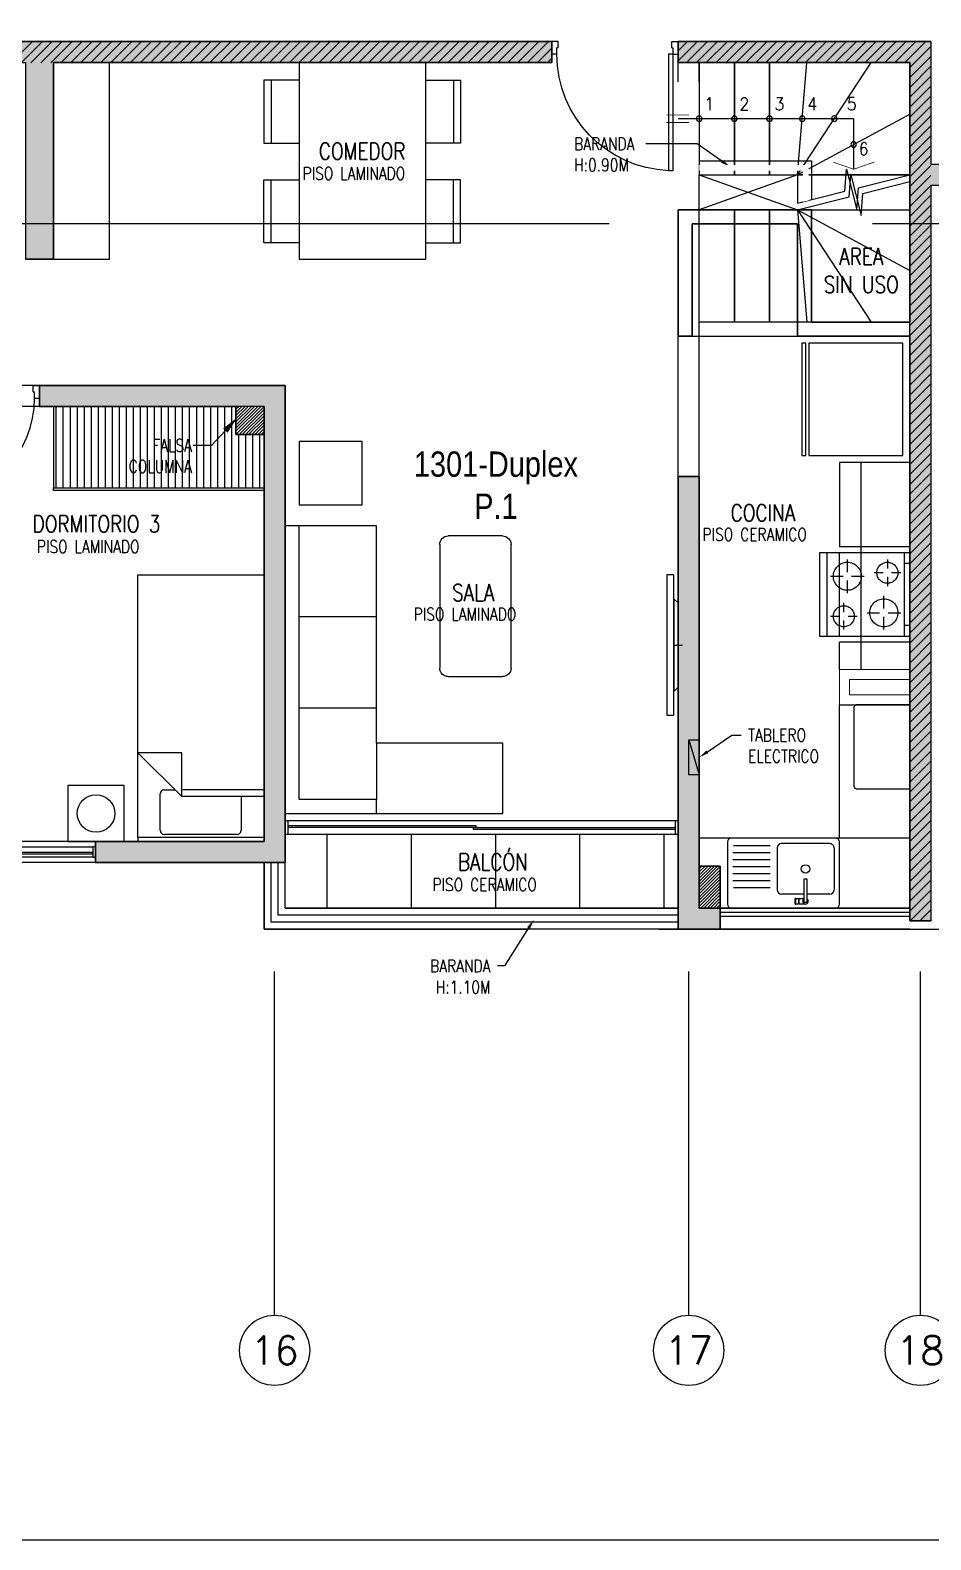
# Model space of a CAD drawing. Header units: millimetres. Extents: x -3 to 53, y -269 to 39.
# Drawn here: x 33.28 to 39.7, y -168.36 to -157.61 of the extents above; entities that cross this region are included whole.
import ezdxf
from ezdxf import colors
from ezdxf.entities.mleader import LeaderData, LeaderLine
from ezdxf.enums import TextEntityAlignment as Align
from ezdxf.math import Vec2, Vec3

# ---------------------------------------------------------------- set-up
doc = ezdxf.new("R2010")
doc.units = ezdxf.units.MM
doc.header["$LTSCALE"] = 15
doc.set_wipeout_variables(frame=1)
for name, pattern in [('CENTER', [2, 1.25, -0.25, 0.25, -0.25]), ('HIDDEN2', [0.1875, 0.125, -0.0625]), ('PHANTOM', [63.5, 31.75, -6.35, 6.35, -6.35, 6.35, -6.35]), ('PHANTOM2', [1.25, 0.625, -0.125, 0.125, -0.125, 0.125, -0.125])]:
    doc.linetypes.add(name, pattern=pattern)
doc.layers.get('0').update_dxf_attribs({"color": 250})
for name, color, linetype in [('01', 250, 'Continuous'), ('A-BARANDAS', 250, 'Continuous'), ('A-COCINAS-LAV', 250, 'Continuous'), ('A-CORTE', 250, 'CENTER'), ('A-EJES', 251, 'PHANTOM'), ('A-EST HATCH', 250, 'Continuous'), ('A-EST PLACAS', 250, 'Continuous'), ('A-EST VIGAS', 250, 'HIDDEN2'), ('A-HATCH', 250, 'Continuous'), ('A-LINEAS', 250, 'Continuous'), ('A-MOBILIARIO', 250, 'Continuous'), ('A-MURO BAJO', 251, 'Continuous'), ('A-NUMERACIONDEP', 251, 'Continuous'), ('A-PROYECCIONES', 250, 'HIDDEN2'), ('A-PROYECCIONES INT.', 250, 'HIDDEN2'), ('A-TEXTO-ACABADO PISO', 250, 'Continuous'), ('A-TEXTO-AMBIENTE', 252, 'Continuous'), ('A-TEXTO-INDICACIONES', 250, 'Continuous'), ('DLP_MOBILIARIO FIJO', 250, 'Continuous'), ('L-03_EQUIP-ACCES', 160, 'Continuous'), ('L13 Texto Grande', 150, 'Continuous'), ('MURO CF 60', 250, 'Continuous')]:
    doc.layers.add(name, color=color, linetype=linetype)
doc.layers.add('A-MUROS', color=252, linetype='Continuous', lineweight=30)
doc.layers.add('DLP_MURO ALTO', color=250, linetype='Continuous', lineweight=20)
doc.styles.add('R80', font='ARIALN.TTF', dxfattribs={"height": 2.03})
doc.styles.add('ROMANS', font='romans.shx', dxfattribs={"width": 0.8})
doc.styles.add('TXT_COTAS', font='romans.shx', dxfattribs={"width": 0.8})
pattern_1 = [(45, (359.999406, -111.216353), (-0.035355339, 0.035355339), [])]

# ---------------------------------------------------------------- blocks, each defined once
blk = doc.blocks.new('A$Cd50af844')
at = {"layer": 'L13 Texto Grande'}
blk.add_lwpolyline([(0, -1.1), (42.416, -1.1)], dxfattribs=at)
blk = doc.blocks.new('_Dot')
at = {"color": 0, "linetype": 'ByBlock', "lineweight": -2}
blk.add_line((-0.5, 0), (-1, 0), dxfattribs=at)
at = {"color": 0, "linetype": 'ByBlock', "const_width": 0.5}
blk.add_lwpolyline([(-0.25, 0, 1), (0.25, 0, 1)], format="xyb", close=True, dxfattribs=at)
blk = doc.blocks.new('EST.P11')
at = {"layer": 'A-EST HATCH'}
h = blk.add_hatch(color=256, dxfattribs=at)
h.dxf.hatch_style = 1
h.paths.add_polyline_path([(27.6, 4.725), (37, 4.725), (37, 4.875), (33.45, 4.875), (33.45, 6.275), (33.25, 6.275), (33.25, 4.875), (30.35, 4.875), (30.35, 6.275), (30.2, 6.275), (30.2, 4.875), (27.8, 4.875), (27.8, 6.125), (29.45, 6.125), (29.45, 6.275), (27.175, 6.275), (27.175, 6.125), (27.6, 6.125)])
h.paths.add_polyline_path([(29, 1.975), (29, 2.125), (27.2, 2.125), (27.2, 3.375), (29.75, 3.375), (29.75, 1.975), (29.9, 1.975), (29.9, 3.375), (33.25, 3.375), (33.25, 1.975), (33.45, 1.975), (33.45, 3.375), (37, 3.375), (37, 3.525), (27, 3.525), (27, 1.975)])
h = blk.add_hatch(color=256, dxfattribs=at)
h.dxf.hatch_style = 1
h.paths.add_polyline_path([(39.55, -2.74), (39.55, 3.375), (37.9, 3.375), (37.9, 3.525), (39.7, 3.525), (39.7, 2.65), (41.2, 2.65), (41.2, 3.15), (41.35, 3.15), (41.35, 2.5), (39.7, 2.5), (39.7, -2.74)])
h.paths.add_polyline_path([(46, -2.8), (46, 0.6), (46.15, 0.6), (46.15, -2.8)])
h.paths.add_polyline_path([(46.95, 0.45), (48.55, 0.45), (48.55, -2.65), (47.35, -2.65), (47.35, -2.8), (48.7, -2.8), (48.7, 0.6), (46.95, 0.6)])
h.paths.add_polyline_path([(41.35, -0.35), (41.2, -0.35), (41.2, -2.65), (41.05, -2.65), (41.05, -2.8), (41.35, -2.8)])
h.paths.add_polyline_path([(37.9, -2.8), (38.2, -2.8), (38.2, -2.65), (38.05, -2.65), (38.05, 0.425), (37.9, 0.425)])
h.paths.add_polyline_path([(44.05, -2.8), (44.05, 0.6), (45.2, 0.6), (45.2, 0.45), (44.2, 0.45), (44.2, -2.65), (44.8, -2.65), (44.8, -2.8)])
h = blk.add_hatch(color=256, dxfattribs=at)
h.dxf.hatch_style = 1
h.paths.add_polyline_path([(31.6, 0.925), (30, 0.925), (30, -2.175), (31.2, -2.175), (31.2, -2.325), (29.85, -2.325), (29.85, 1.075), (31.6, 1.075)])
h.paths.add_polyline_path([(32.4, -2.325), (32.55, -2.325), (32.55, 1.075), (32.4, 1.075)])
h.paths.add_polyline_path([(34.95, -2.175), (34.95, 0.925), (33.35, 0.925), (33.35, 1.075), (35.1, 1.075), (35.1, -2.325), (33.75, -2.325), (33.75, -2.175)])
at = {"layer": 'A-EST PLACAS'}
for points in [[(29, 1.975), (29, 2.125), (27.2, 2.125), (27.2, 3.375), (29.75, 3.375), (29.75, 1.975), (29.9, 1.975), (29.9, 3.375), (33.25, 3.375), (33.25, 1.975), (33.45, 1.975), (33.45, 3.375), (37, 3.375), (37, 3.525), (27, 3.525), (27, 1.975)], [(39.55, -2.74), (39.55, 3.375), (37.9, 3.375), (37.9, 3.525), (39.7, 3.525), (39.7, 2.65), (41.2, 2.65), (41.2, 3.15), (41.35, 3.15), (41.35, 2.5), (39.7, 2.5), (39.7, -2.74)], [(34.95, -2.175), (34.95, 0.925), (33.35, 0.925), (33.35, 1.075), (35.1, 1.075), (35.1, -2.325), (33.75, -2.325), (33.75, -2.175)], [(37.9, -2.8), (38.2, -2.8), (38.2, -2.65), (38.05, -2.65), (38.05, 0.425), (37.9, 0.425)]]:
    blk.add_lwpolyline(points, close=True, dxfattribs=at)
at = {"layer": 'A-EST VIGAS'}
for p, q in [((37.9, 0.425), (37.9, 3.375)), ((38.05, 0.425), (38.05, 3.375)), ((33.35, 1.075), (32.55, 1.075)), ((33.35, 0.925), (32.55, 0.925)), ((33.75, -2.325), (32.55, -2.325)), ((38.2, -2.8, 0), (41.05, -2.8))]:
    blk.add_line(p, q, dxfattribs=at)
blk.add_lwpolyline([(34.95, -2.325), (34.95, -2.8), (37.9, -2.8)], dxfattribs=at)
blk = doc.blocks.new('A$C33FC7C8B')
at = {"ltscale": 0.5}
for p, q in [((0, 0, 0), (0, 0.6, 0)), ((0, 0.6, 0), (0.6, 0.6, 0)), ((0.08, 0.64, 0), (0.52, 0.64, 0)), ((0.08, 0.64, 0), (0.08, 0.6, 0)), ((0.145, 0.575, 0), (0.145, 0.51, 0)), ((0.43, 0.485, 0), (0.43, 0.575, 0)), ((0.52, 0.64, 0), (0.52, 0.6, 0)), ((0.6, 0.6, 0), (0.6, 0, 0)), ((0.05, 0.48, 0), (0.115, 0.48, 0)), ((0.145, 0.45, 0), (0.145, 0.385, 0)), ((0.175, 0.48, 0), (0.24, 0.48, 0)), ((0.4, 0.455, 0), (0.31, 0.455, 0)), ((0.55, 0.455, 0), (0.46, 0.455, 0)), ((0.43, 0.335, 0), (0.43, 0.425, 0)), ((0.17, 0.225, 0), (0.17, 0.315, 0)), ((0.455, 0.2, 0), (0.455, 0.265, 0)), ((0.14, 0.195, 0), (0.05, 0.195, 0)), ((0.17, 0.075, 0), (0.17, 0.165, 0)), ((0.29, 0.195, 0), (0.2, 0.195, 0)), ((0.425, 0.17, 0), (0.36, 0.17, 0)), ((0.455, 0.075, 0), (0.455, 0.14, 0)), ((0.55, 0.17, 0), (0.485, 0.17, 0)), ((0.6, 0.05, 0), (0, 0.05, 0)), ((0.6, 0, 0), (0, 0, 0))]:
    blk.add_line(p, q, dxfattribs=at)
for centre, radius in [((0.145, 0.48), 0.075), ((0.43, 0.455), 0.1), ((0.17, 0.195), 0.1), ((0.455, 0.17), 0.075)]:
    blk.add_circle(centre, radius, dxfattribs=at)
blk = doc.blocks.new('*U89')
blk.add_wipeout([(0, 0), (0, -0.02), (0.17, -0.02), (0.17, 0)])
blk.add_lwpolyline([(0, 0), (0.17, 0), (0.17, -0.02), (0, -0.02)], close=True)
blk = doc.blocks.new('LAV-COC_01')
for p, q in [((-0.07, 0.042, 0), (-0.07, 0.782, 0)), ((0.4, 0.812, 0), (-0.04, 0.812, 0)), ((0.225, 0.507, 0), (0.225, 0.772, 0)), ((0.275, 0.507, 0), (0.275, 0.772, 0)), ((0.325, 0.507, 0), (0.325, 0.772, 0)), ((0.375, 0.507, 0), (0.375, 0.768, 0)), ((0.43, 0.042, 0), (0.43, 0.782, 0)), ((0.36, 0.457, 0), (0.06, 0.457, 0)), ((0.03, 0.082, 0), (0.03, 0.427, 0)), ((0.39, 0.082, 0), (0.39, 0.427, 0)), ((-0.04, 0.012, 0), (0.4, 0.012, 0)), ((0.36, 0.052, 0), (0.06, 0.052, 0))]:
    blk.add_line(p, q)
at = {"extrusion": (-8.98137e-08, -2.25601e-18, 1)}
for p, q in [((0.075, 0.507, 0), (0.075, 0.768, 0)), ((0.125, 0.507, 0), (0.125, 0.772, 0)), ((0.175, 0.507, 0), (0.175, 0.772, 0))]:
    blk.add_line(p, q, dxfattribs=at)
at = {"extrusion": (-4.49068e-08, 3.60285e-08, 1), "elevation": 0}
for points in [[(0, 0.33), (0, 0.305), (-0.04, 0.305), (-0.04, 0.33)], [(0, 0.33), (-0.04, 0.33), (-0.04, 0.325), (0, 0.325)]]:
    blk.add_lwpolyline(points, close=True, dxfattribs=at)
blk.add_lwpolyline([(-0.04, 0.255), (-0.04, 0.3), (0, 0.3), (0, 0.265)], dxfattribs=at)
at = {"extrusion": (-4.49068e-08, 3.60285e-08, 1)}
blk.add_arc((-0.02, 0.255, 0), 0.02, 29.9997, 329.9997, dxfattribs=at)
for centre, start_param, end_param in [((-0.04, 0.782, 0), -0.785398, 0.785398), ((0.4, 0.782, 0), -2.356194, -0.785398), ((0.06, 0.427, 0), -0.785398, 0.785398), ((0.36, 0.427, 0), -2.356194, -0.785398), ((-0.04, 0.042, 0), 0.785398, 2.356194), ((0.06, 0.082, 0), 0.785398, 2.356194), ((0.36, 0.082, 0), 2.356194, 3.926991), ((0.4, 0.042, 0), 2.356194, 3.926991)]:
    blk.add_ellipse(centre, major_axis=(-0.0212, 0.0212), ratio=1, start_param=start_param, end_param=end_param)
blk.add_ellipse((0.21, 0.255, 0), major_axis=(-0.0212, 0.0212), ratio=1)
at = {"layer": '01', "extrusion": (-4.49068e-08, 3.60285e-08, 1), "elevation": 0}
for points in [[(-0.037, 0.3), (-0.037, 0.305)], [(-0.02, 0.3), (-0.02, 0.305)], [(-0.002, 0.3), (-0.002, 0.305)]]:
    blk.add_lwpolyline(points, dxfattribs=at)
at = {"extrusion": (-4.49068e-08, 3.60285e-08, 1), "rotation": 359.9380941588614}
blk.add_blockref('*U89', (-0.03, 0.265, 0), dxfattribs=at)
blk = doc.blocks.new('ESC1')
at = {"layer": 'A-LINEAS', "linetype": 'Continuous'}
for points in [[(-0.8, 1.05), (-0.432, 0.957), (-0.421, 0.799), (-0.347, 1.09), (-0.335, 0.932), (0, 0.848)], [(-0.8, 1.002), (-0.462, 0.917), (-0.451, 0.759), (-0.377, 1.05), (-0.365, 0.892), (0, 0.8)], [(-0.4, 0.76), (-0.4, 0.4), (-1.65, 0.4)]]:
    blk.add_lwpolyline(points, dxfattribs=at)
at = {"layer": 'A-LINEAS', "const_width": 0.005}
for points in [[(-0.253, 0.709), (-0.4, 0.76), (-0.547, 0.709)], [(-1.574, 0.427), (-1.735, 0.427)], [(-1.574, 0.373), (-1.735, 0.373)]]:
    blk.add_lwpolyline(points, dxfattribs=at)
at = {"layer": 'A-LINEAS', "linetype": 'Continuous'}
for centre in [(-0.4, 0.584), (-1.5, 0.4), (-1.25, 0.4), (-1, 0.4), (-0.766, 0.4), (-0.538, 0.4)]:
    blk.add_circle(centre, 0.02, dxfattribs=at)
at = {"layer": 'A-MURO BAJO'}
for points in [[(0, 0.8), (-0.8, 0.8), (-0.8, 1.002)], [(-0.8, 0.8), (-0.733, 0)], [(-0.8, 0.8), (-0.276, 0)], [(-0.8, 0.8), (0, 0.368)]]:
    blk.add_lwpolyline(points, dxfattribs=at)
for points in [[(-1.5, 0.8), (-1.25, 0.8), (-1.25, 0), (-1.5, 0)], [(-1.25, 0.8), (-1, 0.8), (-1, 0), (-1.25, 0)], [(-1, 0.8), (0, 0.8), (0, 0), (-1, 0)]]:
    blk.add_lwpolyline(points, close=True, dxfattribs=at)
at = {"layer": 'A-PROYECCIONES'}
for points in [[(-1.5, 1.05), (-1.25, 1.05), (-1.25, 1.85), (-1.5, 1.85)], [(-1.25, 1.05), (-1, 1.05), (-1, 1.85), (-1.25, 1.85)], [(-1, 1.05), (0, 1.05), (0, 1.85), (-1, 1.85)]]:
    blk.add_lwpolyline(points, close=True, dxfattribs=at)
for points in [[(-0.8, 1.05), (-0.733, 1.85)], [(-0.8, 1.05), (-0.276, 1.85)], [(-0.8, 1.05), (0, 1.482)], [(-1.5, 1.05), (-1.5, 0.8), (-0.8, 1.05)], [(-0.8, 0.8), (-1.5, 1.05)], [(-0.8, 1.05), (0, 1.05), (0, 0.848)]]:
    blk.add_lwpolyline(points, dxfattribs=at)
blk.add_wipeout([(-1.5, 0.77), (-1.5, 0.73), (-0.72, 0.73), (-0.72, 0.982), (-0.76, 0.992), (-0.76, 0.77)]).dxf.layer = 'A-BARANDAS'
blk.add_lwpolyline([(-1.5, 0.7), (-0.7, 0.7), (-0.7, 0.977)], dxfattribs=at)
blk = doc.blocks.new('A$C4BFA03A9')
for points in [[(0.06, -0.5), (0.11, -0.5), (0.11, 0.5), (0.06, 0.5)], [(0.03, -0.3), (0.06, -0.33), (0.06, 0.33), (0.03, 0.3)]]:
    blk.add_lwpolyline(points, close=True)
at = {"layer": 'A-PROYECCIONES', "ltscale": 0.15}
blk.add_line((0.06, 0), (0, 0), dxfattribs=at)
blk = doc.blocks.new('A$C72FD42DB')
for p, q in [((0.325, 1.4, 0), (1.225, 1.4, 0)), ((0.325, 0), (0.325, 1.4, 0)), ((1.225, 0), (1.225, 1.4, 0)), ((0.325, 0), (1.225, 0))]:
    blk.add_line(p, q)
for points in [[(0.325, 1.285), (0.075, 1.285), (0.075, 0.835), (0.325, 0.835)], [(0.125, 1.285), (0.125, 0.835)], [(1.225, 1.285), (1.475, 1.285), (1.475, 0.835), (1.225, 0.835)], [(1.425, 1.285), (1.425, 0.835)], [(0.325, 0.125), (0.075, 0.125), (0.075, 0.575), (0.325, 0.575)], [(0.125, 0.125), (0.125, 0.575)], [(1.225, 0.125), (1.475, 0.125), (1.475, 0.575), (1.225, 0.575)], [(1.425, 0.125), (1.425, 0.575)]]:
    blk.add_lwpolyline(points)
blk = doc.blocks.new('1 PLAZA')
for p, q in [((-0.286, -0.322), (-0.286, -0.078)), ((-0.259, -0.051), (0.262, -0.051)), ((0.289, -0.078), (0.289, -0.342)), ((-0.45, -0.322), (0.136, -0.322)), ((0.45, -0.632), (0.136, -0.322)), ((0.136, -0.322), (0.136, -0.632)), ((0.136, -0.371), (-0.45, -0.371)), ((0.262, -0.368), (0.183, -0.368)), ((0.136, -0.632), (0.45, -0.632))]:
    blk.add_line(p, q)
at = {"extrusion": (4.49068e-08, -3.60286e-08, 1), "elevation": 0}
blk.add_lwpolyline([(-0.45, -0.029), (0.45, -0.029), (0.45, 0), (-0.45, 0)], close=True, dxfattribs=at)
blk.add_lwpolyline([(-0.45, -1.9), (-0.45, -0.029), (0.45, -0.029), (0.45, -1.9)], close=True)
for centre, start, end in [((-0.259, -0.078), 90, 180), ((0.262, -0.078), 0, 90), ((0.262, -0.342), 270, 0)]:
    blk.add_arc(centre, 0.0267, start, end)
blk = doc.blocks.new('VELADOR')
blk.add_lwpolyline([(0, 0.4), (0, 0), (0.4, 0), (0.4, 0.4)], close=True)
blk.add_circle((0.2, 0.2), 0.134)
blk = doc.blocks.new('*U141')
for p, q in [((0.01, 0.755), (0.01, 0.8)), ((0.055, 0.755), (0.01, 0.755)), ((0.1, 0.765), (0.055, 0.765)), ((0.055, 0.755), (0.055, 0.765)), ((0.1, 0.765), (0.1, 0.8)), ((0.055, 0.045), (0.01, 0.045)), ((0.01, 0.045), (0.01, 0)), ((0.055, 0.045), (0.055, 0.035)), ((0.1, 0.035), (0.055, 0.035)), ((0.1, 0.035), (0.1, 0))]:
    blk.add_line(p, q)
blk.add_lwpolyline([(0.83, 0.07), (0.83, 0.035), (0.1, 0.035), (0.1, 0.07)], close=True)
at = {"linetype": 'HIDDEN2'}
blk.add_arc((0.1, 0.034), 0.731, 2.2301, 89.9672, dxfattribs=at)
blk = doc.blocks.new('VP.120')
at = {"layer": 'A-MURO BAJO'}
for p, q in [((0, 0), (1.2, 0)), ((0, -0.15), (1.2, -0.15))]:
    blk.add_line(p, q, dxfattribs=at)
at = {"layer": 'DLP_MOBILIARIO FIJO', "color": 251}
for p, q in [((0.02, -0.038), (1.18, -0.038)), ((1.18, -0.113), (0.02, -0.113))]:
    blk.add_line(p, q, dxfattribs=at)
at = {"layer": 'DLP_MOBILIARIO FIJO', "color": 6}
for points in [[(0, -0.113), (0.02, -0.113), (0.02, -0.038), (0, -0.038)], [(1.2, -0.113), (1.18, -0.113), (1.18, -0.038), (1.2, -0.038)]]:
    blk.add_lwpolyline(points, close=True, dxfattribs=at)
at = {"layer": 'DLP_MOBILIARIO FIJO', "elevation": 0}
for points in [[(0.61, -0.063), (0.02, -0.063), (0.02, -0.073), (0.61, -0.073)], [(0.59, -0.088), (1.18, -0.088), (1.18, -0.078), (0.59, -0.078)]]:
    blk.add_lwpolyline(points, close=True, dxfattribs=at)
blk = doc.blocks.new('*U140')
for p, q in [((0.01, 0.855), (0.01, 0.9)), ((0.1, 0.865), (0.055, 0.865)), ((0.055, 0.855), (0.055, 0.865)), ((0.1, 0.865), (0.1, 0.9)), ((0.055, 0.855), (0.01, 0.855)), ((0.055, 0.045), (0.01, 0.045)), ((0.01, 0.045), (0.01, 0)), ((0.055, 0.045), (0.055, 0.035)), ((0.1, 0.035), (0.055, 0.035)), ((0.1, 0.035), (0.1, 0))]:
    blk.add_line(p, q)
blk.add_lwpolyline([(0.93, 0.07), (0.93, 0.035), (0.1, 0.035), (0.1, 0.07)], close=True)
at = {"linetype": 'HIDDEN2'}
blk.add_arc((0.1, 0.034), 0.831, 2.2301, 89.9672, dxfattribs=at)
blk = doc.blocks.new('SOFA SEC')
for p, q in [((0, 0.65), (0.1, 0.65)), ((0.1, 0.65), (0.1, 0.1)), ((0.5, 0.65), (0.1, 0.65)), ((0.75, 0.65), (0.75, 0.1)), ((1.4, 0.65), (1.4, 0.1)), ((0.1, 0.1), (2.05, 0.1))]:
    blk.add_line(p, q)
blk.add_lwpolyline([(0.5, 1.55), (0.5, 0.65), (2.05, 0.65), (2.05, 0), (0, 0), (0, 1.55)], close=True)
blk = doc.blocks.new('MESA CENTRO')
for p, q in [((-0.194, 0), (0.194, 0)), ((-0.254, -0.942), (-0.254, -0.06)), ((0.254, -0.06), (0.254, -0.942)), ((0.194, -1.002), (-0.194, -1.002))]:
    blk.add_line(p, q)
for centre, start, end in [((-0.194, -0.06), 90, 180), ((0.194, -0.06), 0, 90), ((-0.194, -0.942), 180, 270), ((0.194, -0.942), 270, 0)]:
    blk.add_arc(centre, 0.06, start, end)
blk = doc.blocks.new('REFRI')
blk.add_wipeout([(0.4, 0), (-0.4, 0), (-0.4, -0.67), (0.4, -0.67)])
blk.add_wipeout([(-0.4, -0.69), (-0.4, -0.72), (0.4, -0.72), (0.4, -0.69)])
for points in [[(-0.4, 0), (-0.4, -0.67), (0.4, -0.67), (0.4, 0)], [(-0.4, -0.69), (-0.4, -0.72), (0.4, -0.72), (0.4, -0.69)]]:
    blk.add_lwpolyline(points, close=True)
blk = doc.blocks.new('Tab.Electrico')
blk.add_hatch(color=256).paths.add_polyline_path([(0.075, 0), (0.075, 0.25), (0, 0)])
for p, q in [((0.075, 0.25), (0, 0)), ((0.075, 0.25), (0, 0.25)), ((0, 0.25), (0, 0)), ((0.075, 0), (0.075, 0.25)), ((0, 0), (0.075, 0))]:
    blk.add_line(p, q)
blk = doc.blocks.new('Cortes-Elev.')
at = {"layer": 'A-CORTE', "linetype": 'CENTER', "ltscale": 0.5}
blk.add_lwpolyline([(-1.966, 27.228), (51.86, 27.228)], dxfattribs=at)
blk = doc.blocks.new('Ejes_Torre G')
at = {"layer": 'A-EJES', "linetype": 'PHANTOM2', "ltscale": 0.5}
for points in [[(35.025, -2.75), (35.025, -0.3)], [(37.975, -2.75), (37.975, -0.3)], [(39.625, -2.75), (39.625, -0.3)]]:
    blk.add_lwpolyline(points, dxfattribs=at)
at = {"layer": 'A-EJES', "linetype": 'Continuous'}
for centre in [(35.025, -3), (37.975, -3), (39.625, -3)]:
    blk.add_circle(centre, 0.25, dxfattribs=at)
at = {"layer": 'A-EJES', "linetype": 'Continuous', "style": 'ROMANS'}
for s, p in [('16', (35.025, -3)), ('17', (37.975, -3)), ('18', (39.625, -3))]:
    blk.add_text(s, height=0.2, dxfattribs=at).set_placement(p, align=Align.MIDDLE_CENTER)

msp = doc.modelspace()

# ---------------------------------------------------------------- hatches: boundary and pattern name
at = {"layer": 'A-HATCH'}
h = msp.add_hatch(dxfattribs=at)
h.set_pattern_fill('ANSI31', color=256, scale=0.005, angle=180)
h.set_pattern_definition([(225, (-40.7297, -55.892215), (0.0112253202, -0.0112253202), [])])
h.paths.add_polyline_path([(34.95, -160.4893), (34.75, -160.4893), (34.75, -160.2893), (34.95, -160.2893)])
h = msp.add_hatch(dxfattribs=at)
h.set_pattern_fill('_USER', color=256, scale=0.6, double=1, pattern_type=0)
h.set_pattern_definition([(0, (-6e-06, -91.8643), (0, 0.6), []), (90, (-6e-06, -91.8643), (-0.6, 4e-17), [])])
h.paths.add_polyline_path([(37.9, -163.8643), (37.9, -163.3393), (35.1, -163.3393), (35.1, -163.8643)])
at = {"layer": 'DLP_MOBILIARIO FIJO'}
h = msp.add_hatch(dxfattribs=at)
h.set_pattern_fill('_USER', color=256, scale=0.05, angle=450, pattern_type=0)
h.set_pattern_definition([(90, (-36.53, -110.86933), (-0.05, 2e-17), [])])
h.paths.add_polyline_path([(34.95, -160.8693), (34.95, -160.4893), (34.75, -160.4893), (34.75, -160.2893), (33.47, -160.2893), (33.47, -160.8693)])
at = {"layer": 'MURO CF 60'}
h = msp.add_hatch(dxfattribs=at)
h.set_pattern_fill('_USER', color=256, scale=0.05, angle=45, pattern_type=0)
h.set_pattern_definition(pattern_1)
h.paths.add_polyline_path([(36.9994, -157.6914), (30.6994, -157.6914), (30.6994, -157.8414), (36.9994, -157.8414)])

# ---------------------------------------------------------------- linework, layer by layer
msp.add_line((39.55, -163.9243), (38.2, -163.9243, 0))
at = {"layer": 'A-BARANDAS'}
for points in [[(37.9, -163.9643), (35, -163.9643), (35, -163.5393)], [(37.9, -163.9143), (35.05, -163.9143), (35.05, -163.5393)]]:
    msp.add_lwpolyline(points, dxfattribs=at)
at = {"layer": 'A-MOBILIARIO', "elevation": 0}
msp.add_lwpolyline([(35.65, -160.9893), (35.65, -160.5393), (35.2, -160.5393), (35.2, -160.9893)], close=True, dxfattribs=at)
at = {"layer": 'A-MURO BAJO'}
for p, q in [((35.12, -163.2393, 0), (37.88, -163.2393, 0)), ((37.88, -163.3393, 0), (35.12, -163.3393, 0)), ((34.95, -164.0143, 0), (34.95, -163.5393, 0)), ((39.55, -164.0143), (38.2, -164.0143, 0)), ((39.55, -164.0143), (41.05, -164.0143))]:
    msp.add_line(p, q, dxfattribs=at)
at = {"layer": 'A-MURO BAJO', "elevation": 0}
msp.add_lwpolyline([(33.45, -159.2393), (33.85, -159.2393), (33.85, -157.8393), (33.45, -157.8393)], close=True, dxfattribs=at)
at = {"layer": 'A-MURO BAJO'}
msp.add_lwpolyline([(39.55, -163.3643), (38.05, -163.3643), (38.05, -163.8643), (39.55, -163.8643)], close=True, dxfattribs=at)
msp.add_lwpolyline([(37.9, -163.8643), (35.1, -163.8643), (35.1, -163.5393)], dxfattribs=at)
at = {"layer": 'A-MURO BAJO', "elevation": 0}
msp.add_lwpolyline([(37.9, -164.0143), (34.95, -164.0143)], dxfattribs=at)
at = {"layer": 'A-MUROS'}
for p, q in [((27, -157.6893), (37, -157.6893)), ((37, -157.8393), (37, -157.6893)), ((37.9, -157.6893), (39.7, -157.6893)), ((33.45, -157.8393), (37, -157.8393)), ((33.45, -159.2393), (33.45, -157.8393)), ((33.25, -159.2393), (33.45, -159.2393)), ((37.9, -159.7894), (38, -159.7894)), ((38.75, -159.7894), (39.55, -159.7894)), ((39.55, -159.7894), (39.55, -163.9543)), ((33.35, -160.2893), (33.35, -160.1393)), ((35.1, -160.1393), (33.35, -160.1393)), ((35.1, -163.5393), (35.1, -160.1393)), ((34.75, -160.2893), (33.35, -160.2893)), ((34.75, -160.2893), (34.75, -160.4893)), ((34.75, -160.4893), (34.95, -160.4893)), ((34.95, -163.3893), (34.95, -160.4893)), ((37.9, -160.7893), (37.9, -164.0143, 0)), ((38.05, -160.7893), (37.9, -160.7893)), ((38.05, -163.5643, 0), (38.05, -160.7893)), ((33.75, -163.5393), (33.75, -163.3893)), ((34.95, -163.3893), (33.75, -163.3893)), ((35.1, -163.5393), (33.75, -163.5393)), ((37.9, -164.0143, 0), (38.2, -164.0143, 0)), ((39.7, -163.9543), (39.55, -163.9543))]:
    msp.add_line(p, q, dxfattribs=at)
at = {"layer": 'A-PROYECCIONES'}
msp.add_line((38, -159.7894), (38.75, -159.7894), dxfattribs=at)
msp.add_lwpolyline([(39.05, -161.9294), (39.05, -161.3294), (39.55, -161.3294), (39.55, -161.9294)], close=True, dxfattribs=at)
at = {"layer": 'A-PROYECCIONES INT.'}
for p, q in [((39.55, -161.2894), (39.05, -161.2894, 0)), ((39.55, -161.9694, 0), (39.05, -161.9694)), ((39.05, -162.1643, 0), (39.05, -161.9694, 0))]:
    msp.add_line(p, q, dxfattribs=at)
msp.add_lwpolyline([(39.55, -163.3643), (39.05, -163.3643), (39.05, -162.4143), (39.55, -162.4143)], close=True, dxfattribs=at)
msp.add_lwpolyline([(39.55, -162.4143), (39.175, -162.4143, 0.4142136), (39.15, -162.4393), (39.15, -162.9893, 0.4142136), (39.175, -163.0143), (39.55, -163.0143)], format="xyb", close=True, dxfattribs=at)
at = {"layer": 'DLP_MOBILIARIO FIJO', "elevation": 0}
for points in [[(34.95, -160.2893), (33.45, -160.2893), (33.45, -160.8693)], [(34.95, -160.2893), (34.95, -160.8893), (33.45, -160.8893), (33.45, -160.8693), (34.95, -160.8693)], [(33.47, -160.8693), (33.47, -160.2893)]]:
    msp.add_lwpolyline(points, dxfattribs=at)
for points in [[(35.1, -163.2393), (35.12, -163.2393), (35.12, -163.3393), (35.1, -163.3393)], [(37.88, -163.2393), (37.9, -163.2393), (37.9, -163.3393), (37.88, -163.3393)], [(36.46, -163.2768), (35.12, -163.2768), (35.12, -163.2868), (36.46, -163.2868)], [(36.44, -163.3018), (37.88, -163.3018), (37.88, -163.2918), (36.44, -163.2918)]]:
    msp.add_lwpolyline(points, close=True, dxfattribs=at)
at = {"layer": 'DLP_MURO ALTO'}
for p, q in [((39.05, -162.1643, 0), (39.55, -162.1643)), ((39.05, -162.4143, 0), (39.05, -162.1643, 0)), ((39.55, -162.4143), (39.05, -162.4143, 0))]:
    msp.add_line(p, q, dxfattribs=at)
msp.add_lwpolyline([(39.55, -162.3443), (39.12, -162.3443), (39.12, -162.2343), (39.55, -162.2343)], dxfattribs=at)

# ---------------------------------------------------------------- block references
at = {"xscale": -1}
msp.add_blockref('Tab.Electrico', (38.05, -162.9143), dxfattribs=at)
at = {"rotation": 180}
msp.add_blockref('VP.120', (33.75, -163.5393, 0), dxfattribs=at)
at = {"layer": 'A-EST PLACAS'}
msp.add_blockref('EST.P11', (0, -161.2143), dxfattribs=at)
at = {"layer": 'A-MOBILIARIO', "xscale": -1}
for name, p, rotation in [('A$C72FD42DB', (34.8745, -157.8393, 0), 180), ('SOFA SEC', (35.1, -163.1893, 0), 270.0004328521019), ('MESA CENTRO', (36.4553, -161.2122, 0), 2.257911114078581e-05)]:
    msp.add_blockref(name, p, dxfattribs=dict(at, rotation=rotation))
at = {"layer": 'A-MOBILIARIO'}
for name, p, rotation in [('*U141', (32.55, -160.1293, 0), 270), ('A$C4BFA03A9', (37.93, -161.9893, 0), 180)]:
    msp.add_blockref(name, p, dxfattribs=dict(at, rotation=rotation))
at = {"layer": 'A-MOBILIARIO', "extrusion": (-4.49068e-08, 3.60286e-08, -1), "xscale": -1, "zscale": -1, "rotation": 180}
for name, p in [('1 PLAZA', (-34.5, -163.3893, 0)), ('VELADOR', (-33.9529, -162.9893, 0))]:
    msp.add_blockref(name, p, dxfattribs=at)
at = {"layer": 'A-PROYECCIONES', "ltscale": 0.5, "extrusion": (4.40218e-06, 0.000440452, -1), "xscale": -1, "zscale": -1, "rotation": 90.00000251712277}
msp.add_blockref('A$C33FC7C8B', (-38.91, -161.3293, -0.071), dxfattribs=at)
at = {"layer": 'L-03_EQUIP-ACCES'}
msp.add_blockref('A$Cd50af844', (0, -167.2643), dxfattribs=at)

# ---------------------------------------------------------------- texts
at = {"layer": 'A-TEXTO-ACABADO PISO', "char_height": 0.09, "attachment_point": 2, "rotation": 359.99998, "style": 'ROMANS'}
for s, width, insert in [('PISO LAMINADO', 1.20225, (35.5899, -158.5845)), ('PISO CERAMICO', 1.20225, (38.4449, -161.1564)), ('PISO LAMINADO', 1.20225, (33.6973, -161.2431)), ('PISO LAMINADO', 1.034523, (36.3812, -161.7247, 0))]:
    msp.add_mtext_dynamic_manual_height_columns(s, width=width, gutter_width=12.5, heights=[0], dxfattribs=dict(at, insert=insert))
at = {"layer": 'A-TEXTO-ACABADO PISO', "insert": (36.5214, -163.6513), "char_height": 0.09, "attachment_point": 2, "style": 'ROMANS'}
msp.add_mtext_dynamic_manual_height_columns('PISO CERAMICO', width=1.20225, gutter_width=12.5, heights=[0], dxfattribs=at)
at = {"layer": 'A-TEXTO-AMBIENTE', "style": 'ROMANS', "width": 0.8}
for s, p in [('COMEDOR', (35.6488, -158.531)), ('COCINA', (38.5038, -161.1068, 0)), ('DORMITORIO 3', (33.7564, -161.1862)), ('SALA', (36.44, -161.6758, 0)), ('BALCÓN', (36.58, -163.5945, 0))]:
    msp.add_text(s, height=0.12, dxfattribs=at).set_placement(p, align=Align.CENTER)
at = {"layer": 'A-TEXTO-AMBIENTE', "insert": (39.2045, -159.1608, 0), "char_height": 0.12, "width": 0.588602, "attachment_point": 2, "style": 'ROMANS'}
msp.add_mtext('AREA SIN USO', dxfattribs=at)
at = {"layer": 'A-TEXTO-INDICACIONES', "style": 'ROMANS', "width": 0.9}
for s, p in [('1', (38.0863, -158.1789)), ('2', (38.3363, -158.1789)), ('3', (38.5863, -158.1789)), ('4', (38.8201, -158.1789)), ('5', (39.1014, -158.1789)), ('6', (39.1863, -158.4993))]:
    msp.add_text(s, height=0.09, rotation=360, dxfattribs=at).set_placement(p)

# ---------------------------------------------------------------- leaders
at = {"layer": 'A-NUMERACIONDEP'}
ml = msp.add_multileader_mtext('Standard', dxfattribs=at)
ml.set_content('1301-Duplex P.1', color=256, style='R80')
ml.set_leader_properties(color=256)
ml.set_arrow_properties(name='DOT')
ml.build(insert=Vec2(0, 0))
ml.multileader.update_dxf_attribs({"leader_type": 0, "has_text_frame": 1, "text_left_attachment_type": 2, "text_right_attachment_type": 2, "dogleg_length": 0.36, "arrow_head_size": 0.06, "scale": 0.06})
ctx = ml.context
ctx.base_point, ctx.scale, ctx.char_height, ctx.arrow_head_size, ctx.landing_gap_size, ctx.plane_origin = Vec3(35.8036, -160.7256), 0.06, 0.18, 0.06, 0.06, Vec3(35.6362, -160.73)
ctx.left_attachment, ctx.right_attachment, ctx.text_align_type = 2, 2, 1
notes = []
notes.append((ctx, [(0, (1, 1, 0), (37.491, -160.7256), (-1, 0), 0.0917, [(0, [(37.7775, -160.3767)], 0, [])])]))
ctx.mtext.insert, ctx.mtext.width, ctx.mtext.alignment, ctx.mtext.flow_direction = Vec3(36.6015, -160.6103), 1.489888, 2, 5
at = {"layer": 'A-TEXTO-INDICACIONES'}
ml = msp.add_multileader_mtext('Standard', dxfattribs=at)
ml.set_content('\\pxsm1;BARANDA \\P\\pt16;H:0.90M', color=256, style='TXT_COTAS')
ml.set_leader_properties(color=256)
ml.build(insert=Vec2(0, 0))
ml.multileader.update_dxf_attribs({"dogleg_length": 0.05, "arrow_head_size": 0.07})
ctx = ml.context
ctx.base_point, ctx.char_height, ctx.arrow_head_size, ctx.landing_gap_size, ctx.plane_origin, ctx.plane_x_axis, ctx.plane_y_axis = Vec3(37.1091, -158.4189), 0.09, 0.07, 0.05, Vec3(36.4654, -158.471), Vec3(1, -0.0000047), Vec3(0.0000047, 1)
notes.append((ctx, [(1, (1, 1, 0), (38.0351, -158.419), (-1, 0.0000047), 0.3666, [(0, [(38.2689, -158.5821)], 0, [])])]))
ctx.mtext.insert, ctx.mtext.text_direction, ctx.mtext.rotation, ctx.mtext.width, ctx.mtext.defined_height, ctx.mtext.flow_direction = Vec3(37.1591, -158.3739), Vec3(1, -0.0000047), 6.2831806, 1.149951, 0.8046, 5
ml = msp.add_multileader_mtext('Standard', dxfattribs=at)
ml.set_content('FALSA COLUMNA', color=256, style='ROMANS')
ml.set_leader_properties(color=7)
ml.build(insert=Vec2(0, 0))
ml.multileader.update_dxf_attribs({"dogleg_length": 1.3073, "arrow_head_size": 0.13, "scale": 0.1})
ctx = ml.context
ctx.base_point, ctx.scale, ctx.char_height, ctx.arrow_head_size, ctx.landing_gap_size, ctx.plane_origin = Vec3(33.939, -160.5668), 0.1, 0.09, 0.13, 0.01, Vec3(34.6604, -161.5502)
ctx.text_align_type = 2
notes.append((ctx, [(0, (1, 1, 0), (34.5766, -160.5668), (-1, 0), 0.1307, [(0, [(34.7627, -160.3658)], 0, [])])]))
ctx.mtext.insert, ctx.mtext.width, ctx.mtext.defined_height, ctx.mtext.alignment, ctx.mtext.flow_direction = Vec3(34.4359, -160.5218), 0.532149, 0.5349, 3, 5
ml = msp.add_multileader_mtext('Standard', dxfattribs=at)
ml.set_content('\\pxsm1,t16;TABLERO ELECTRICO', color=256, style='TXT_COTAS')
ml.set_leader_properties(color=256)
ml.build(insert=Vec2(0, 0))
ml.multileader.update_dxf_attribs({"dogleg_length": 0.05, "arrow_head_size": 0.07})
ctx = ml.context
ctx.base_point, ctx.char_height, ctx.arrow_head_size, ctx.landing_gap_size, ctx.plane_origin = Vec3(38.3476, -162.6314), 0.09, 0.07, 0.05, Vec3(37.8688, -162.6523)
notes.append((ctx, [(0, (1, 1, 0), (38.2832, -162.6314), (1, 0), 0.0644, [(0, [(38.05, -162.7893)], 0, [])])]))
ctx.mtext.insert, ctx.mtext.width, ctx.mtext.defined_height, ctx.mtext.flow_direction = Vec3(38.3976, -162.5864), 0.665701, 0.3008, 5
ml = msp.add_multileader_mtext('Standard', dxfattribs=at)
ml.set_content('\\pxsm1;BARANDA \\P\\pt16;H:1.10M', color=256, style='TXT_COTAS')
ml.set_leader_properties(color=256)
ml.build(insert=Vec2(0, 0))
ml.multileader.update_dxf_attribs({"dogleg_length": 0.05, "arrow_head_size": 0.07})
ctx = ml.context
ctx.base_point, ctx.char_height, ctx.arrow_head_size, ctx.landing_gap_size, ctx.plane_origin = Vec3(36.0526, -164.2759), 0.09, 0.07, 0.05, Vec3(37.0217, -163.8588)
ctx.text_align_type = 2
notes.append((ctx, [(0, (1, 1, 0), (36.6621, -164.2759), (-1, 0), 0.05, [(0, [(36.8719, -163.9455)], 0, [])])]))
ctx.mtext.insert, ctx.mtext.width, ctx.mtext.defined_height, ctx.mtext.alignment, ctx.mtext.flow_direction = Vec3(36.5621, -164.2309), 1.102183, 0.8046, 3, 5
for ctx, leaders in notes:
    for number, flags, end, landing, length, lines in leaders:
        leader = LeaderData()
        leader.index, (leader.has_last_leader_line, leader.has_dogleg_vector, leader.attachment_direction) = number, flags
        leader.last_leader_point, leader.dogleg_vector, leader.dogleg_length = Vec3(end), Vec3(landing), length
        for number, points, colour, breaks in lines:
            line = LeaderLine()
            line.index, line.vertices, line.color, line.breaks = number, Vec3.list(points), colors.encode_raw_color(colour), breaks
            leader.lines.append(line)
        ctx.leaders.append(leader)

# ---------------------------------------------------------------- next in the draw order: block references
at = {"xscale": -1, "rotation": 180}
msp.add_blockref('ESC1', (39.55, -157.8394), dxfattribs=at)
at = {"layer": 'A-COCINAS-LAV', "extrusion": (-3.60285e-08, -4.49068e-08, -1), "xscale": -1, "zscale": -1, "rotation": 270}
msp.add_blockref('LAV-COC_01', (-39.0621, -163.7943, 0), dxfattribs=at)

# ---------------------------------------------------------------- next in the draw order: hatches: boundary and pattern name
at = {"layer": 'A-HATCH'}
h = msp.add_hatch(dxfattribs=at)
h.set_pattern_fill('ANSI31', color=256, scale=0.005)
h.set_pattern_definition([(45, (0, -86.214295), (-0.0112253202, 0.0112253202), [])])
h.paths.add_polyline_path([(38.05, -163.5643), (38.2, -163.5643), (38.2, -163.8643), (38.05, -163.8643)])
at = {"layer": 'MURO CF 60'}
h = msp.add_hatch(dxfattribs=at)
h.set_pattern_fill('_USER', color=256, scale=0.05, angle=45, pattern_type=0)
h.set_pattern_definition(pattern_1)
h.paths.add_polyline_path([(37.8994, -157.8414), (39.5494, -157.8414), (39.5494, -157.6914), (37.8994, -157.6914)])

# ---------------------------------------------------------------- next in the draw order: linework, layer by layer
msp.add_line((39.55, -163.8943), (38.2, -163.8943, 0))
at = {"layer": 'A-HATCH'}
msp.add_lwpolyline([(38.05, -163.5643), (38.2, -163.5643), (38.2, -163.8643), (38.05, -163.8643)], close=True, dxfattribs=at)
at = {"layer": 'A-MURO BAJO'}
msp.add_line((39.55, -163.8643), (38.2, -163.8643, 0), dxfattribs=at)
at = {"layer": 'A-MUROS'}
for p, q in [((37.9, -157.8394), (37.9, -157.6893)), ((37.9, -157.8394), (39.55, -157.8393)), ((39.55, -159.6894), (39.55, -157.8393)), ((37.9, -158.8894), (38.85, -158.8894)), ((37.9, -158.8894), (37.9, -159.7894)), ((38.85, -159.6894), (38.85, -158.8894)), ((38, -158.9894), (38.75, -158.9894)), ((38, -159.7894), (38, -158.9894)), ((38.75, -159.7894), (38.75, -158.9894)), ((38.85, -159.6894), (39.55, -159.6894)), ((38.2, -163.5643, 0), (38.05, -163.5643, 0)), ((38.2, -164.0143, 0), (38.2, -163.5643, 0))]:
    msp.add_line(p, q, dxfattribs=at)

# ---------------------------------------------------------------- next in the draw order: block references
at = {"layer": 'A-MOBILIARIO', "xscale": -1, "rotation": 90}
msp.add_blockref('*U140', (37.9, -157.6793, 0), dxfattribs=at)

# ---------------------------------------------------------------- next in the draw order: block references
at = {"layer": 'A-COCINAS-LAV', "extrusion": (4.49068e-08, 3.60284e-08, -1), "xscale": -1, "zscale": -1, "rotation": 90}
msp.add_blockref('REFRI', (-39.5, -160.2394, 0), dxfattribs=at)

# ---------------------------------------------------------------- next in the draw order: hatches: boundary and pattern name
at = {"layer": 'MURO CF 60'}
h = msp.add_hatch(dxfattribs=at)
h.set_pattern_fill('_USER', color=256, scale=0.05, angle=45, pattern_type=0)
h.set_pattern_definition(pattern_1)
h.paths.add_polyline_path([(39.6994, -157.6914), (39.5494, -157.6914), (39.5494, -163.9563), (39.6994, -163.9563)])

# ---------------------------------------------------------------- next in the draw order: linework, layer by layer
at = {"layer": 'A-PROYECCIONES INT.'}
for p, q in [((39.05, -160.6894, 0), (39.05, -161.2894, 0)), ((39.55, -160.6894), (39.05, -160.6894, 0)), ((39.2, -160.6894, 0), (39.2, -162.1643))]:
    msp.add_line(p, q, dxfattribs=at)

# ---------------------------------------------------------------- next in the draw order: block references
at = {"layer": 'A-CORTE'}
msp.add_blockref('Cortes-Elev.', (0, -186.2143), dxfattribs=at)
at = {"layer": 'A-MUROS'}
msp.add_blockref('Ejes_Torre G', (0, -164.0143), dxfattribs=at)

doc.saveas('drawing.dxf')
